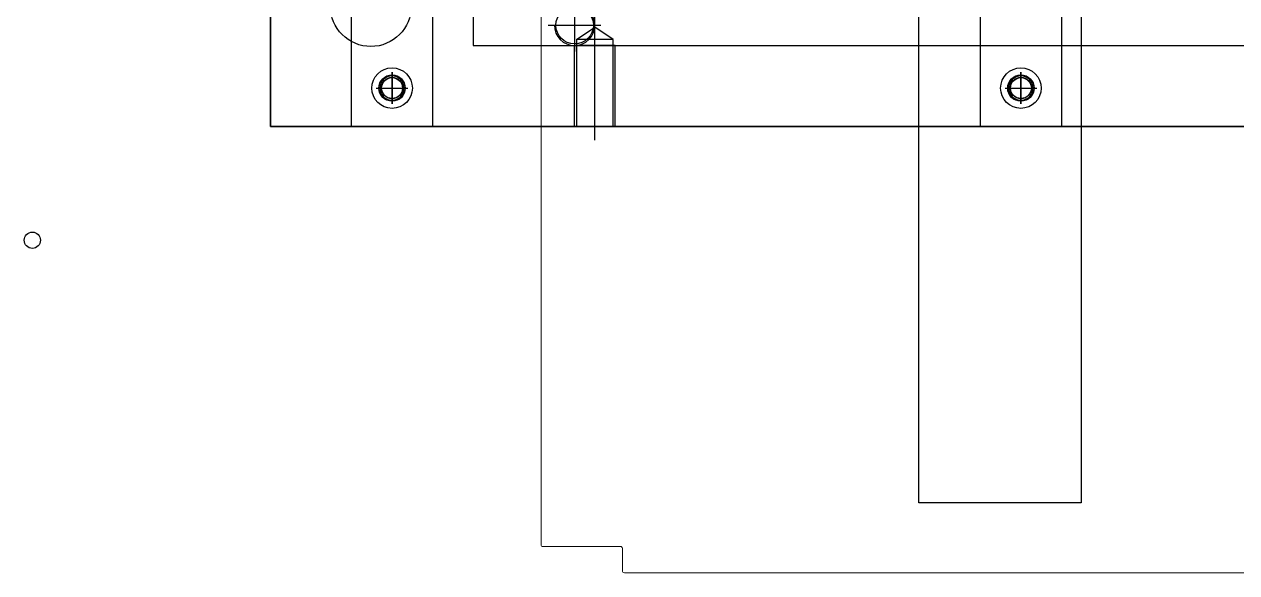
# Model space of a CAD drawing. Header units: millimetres. Extents: x 7017 to 8664, y 4331 to 5546.
# Drawn here: x 7017 to 7615, y 4759 to 5030 of the extents above; entities that cross this region are included whole.
import ezdxf

# ---------------------------------------------------------------- set-up
doc = ezdxf.new("R2010")
doc.units = ezdxf.units.MM
for name, pattern in [('CENTER', [0]), ('DASHED', [0]), ('HIDDEN', [0])]:
    doc.linetypes.add(name, pattern=pattern)
doc.layers.add('01', color=7, linetype='Continuous', lineweight=25)
for name, color, linetype in [('B1', 8, 'Continuous'), ('B1_O', 8, 'Continuous'), ('B2', 8, 'Continuous'), ('B2_O', 8, 'Continuous'), ('DIE_P', 2, 'Continuous'), ('LB', 9, 'Continuous'), ('LP', 8, 'Continuous'), ('LP_O', 3, 'Continuous'), ('MATER', 5, 'Continuous'), ('PH', 71, 'Continuous'), ('PRESS_D', 4, 'Continuous'), ('PS2_P', 2, 'Continuous'), ('UP', 12, 'Continuous')]:
    doc.layers.add(name, color=color, linetype=linetype)

msp = doc.modelspace()

# ---------------------------------------------------------------- linework, layer by layer
at = {"layer": '01'}
msp.add_lwpolyline([(7138.76, 5539.188), (8188.76, 5539.188), (8188.76, 4979.188), (7138.76, 4979.188)], close=True, dxfattribs=at)
at = {"layer": 'B1'}
msp.add_lwpolyline([(7138.76, 5539.188), (7138.76, 4979.188), (8188.76, 4979.188), (8188.76, 5539.188)], close=True, dxfattribs=at)
at = {"layer": 'B1_O', "color": 4, "linetype": 'CENTER'}
for p, q in [((7288.76, 5042.188), (7288.76, 5016.188)), ((7275.76, 5029.188), (7301.76, 5029.188))]:
    msp.add_line(p, q, dxfattribs=at)
at = {"layer": 'B1_O'}
msp.add_circle((7288.76, 5029.188), 9.25, dxfattribs=at)
at = {"layer": 'B1_O', "color": 40, "linetype": 'DASHED', "ltscale": 3}
for centre in [(7198.76, 4998.188), (7508.76, 4998.188)]:
    msp.add_circle(centre, 10, dxfattribs=at)
at = {"layer": 'B1_O', "color": 40}
for centre in [(7198.76, 4998.188), (7508.76, 4998.188)]:
    msp.add_circle(centre, 6.5, dxfattribs=at)
at = {"layer": 'B1_O'}
msp.add_arc((7288.76, 5029.188), 10, 180, 90, dxfattribs=at)
at = {"layer": 'B2', "color": 4, "linetype": 'CENTER'}
for p, q in [((7198.76, 4990.388), (7198.76, 5005.988)), ((7508.76, 4990.388), (7508.76, 5005.988)), ((7190.96, 4998.188), (7206.56, 4998.188)), ((7500.96, 4998.188), (7516.56, 4998.188))]:
    msp.add_line(p, q, dxfattribs=at)
at = {"layer": 'B2', "ltscale": 10}
for points in [[(7178.76, 5539.188), (7218.76, 5539.188), (7218.76, 4979.188), (7178.76, 4979.188)], [(7488.76, 5539.188), (7528.76, 5539.188), (7528.76, 4979.188), (7488.76, 4979.188)]]:
    msp.add_lwpolyline(points, close=True, dxfattribs=at)
at = {"layer": 'B2', "color": 4}
for centre in [(7198.76, 4998.188), (7508.76, 4998.188)]:
    msp.add_circle(centre, 5.25, dxfattribs=at)
for centre in [(7198.76, 4998.188), (7508.76, 4998.188)]:
    msp.add_arc(centre, 6, 270, 180, dxfattribs=at)
at = {"layer": 'B2_O', "color": 4, "linetype": 'CENTER'}
for p, q in [((7198.76, 5005.988), (7198.76, 4990.388)), ((7508.76, 5005.988), (7508.76, 4990.388)), ((7190.96, 4998.188), (7206.56, 4998.188)), ((7500.96, 4998.188), (7516.56, 4998.188))]:
    msp.add_line(p, q, dxfattribs=at)
at = {"layer": 'B2_O', "color": 40, "linetype": 'DASHED', "ltscale": 1.5}
for centre in [(7198.76, 4998.188), (7508.76, 4998.188)]:
    msp.add_circle(centre, 5.15, dxfattribs=at)
for centre in [(7198.76, 4998.188), (7508.76, 4998.188)]:
    msp.add_arc(centre, 6, 180, 90, dxfattribs=at)
at = {"layer": 'DIE_P'}
msp.add_circle((7188.306, 5038.7), 20, dxfattribs=at)
at = {"layer": 'LB'}
msp.add_lwpolyline([(7238.76, 5499.188), (7238.76, 5019.188), (8088.76, 5019.188), (8088.76, 5499.188)], close=True, dxfattribs=at)
at = {"layer": 'LP', "color": 4, "linetype": 'CENTER', "ltscale": 5}
msp.add_line((7298.76, 4972.521), (7298.76, 5034.925), dxfattribs=at)
at = {"layer": 'LP'}
msp.add_line((7289.76, 5022.188), (7298.76, 5028.259), dxfattribs=at)
at = {"layer": 'LP', "linetype": 'HIDDEN', "ltscale": 20}
for p, q in [((7307.76, 5022.188), (7298.76, 5028.259)), ((7289.76, 5022.188), (7289.76, 4979.188)), ((7307.76, 5022.188), (7289.76, 5022.188)), ((7307.76, 4979.188), (7307.76, 5022.188)), ((7288.76, 4979.188), (7288.76, 5019.188)), ((7308.76, 5019.188), (7288.76, 5019.188)), ((7308.76, 4979.188), (7308.76, 5019.188))]:
    msp.add_line(p, q, dxfattribs=at)
at = {"layer": 'LP'}
msp.add_lwpolyline([(7138.76, 5539.188), (7138.76, 4979.188), (8188.76, 4979.188), (8188.76, 5539.188)], close=True, dxfattribs=at)
at = {"layer": 'LP_O', "color": 40, "ltscale": 3}
for centre in [(7198.76, 4998.188), (7508.76, 4998.188)]:
    msp.add_circle(centre, 10, dxfattribs=at)
at = {"layer": 'LP_O', "color": 40}
for centre in [(7198.76, 4998.188), (7508.76, 4998.188)]:
    msp.add_circle(centre, 6.5, dxfattribs=at)
at = {"layer": 'MATER', "color": 155, "linetype": 'Continuous', "lineweight": 13}
for p, q in [((7272.26, 5045.82), (7272.26, 4772.6)), ((7311.281, 4772.1), (7272.76, 4772.1)), ((7312.281, 4760.1), (7312.281, 4771.1)), ((8014.281, 4759.1), (7313.281, 4759.1))]:
    msp.add_line(p, q, dxfattribs=at)
for centre, radius, start, end in [((7272.76, 4772.6), 0.5, 180, 270), ((7311.281, 4771.1), 1, 0, 90), ((7313.281, 4760.1), 1, 180, 270)]:
    msp.add_arc(centre, radius, start, end, dxfattribs=at)
at = {"layer": 'PH'}
msp.add_lwpolyline([(7238.76, 5499.188), (7238.76, 5019.188), (8088.76, 5019.188), (8088.76, 5499.188)], close=True, dxfattribs=at)
at = {"layer": 'PRESS_D'}
msp.add_circle((7021.449, 4923.122), 4, dxfattribs=at)
at = {"layer": 'PS2_P'}
msp.add_lwpolyline([(7466.51, 5073.588), (7530.51, 5073.588, -0.4142136), (7538.51, 5065.588), (7538.51, 4793.588), (7458.51, 4793.588), (7458.51, 5065.588, -0.4142136)], format="xyb", close=True, dxfattribs=at)
at = {"layer": 'UP', "color": 4, "linetype": 'CENTER', "ltscale": 5}
msp.add_line((7298.76, 4972.521), (7298.76, 5034.925), dxfattribs=at)
at = {"layer": 'UP'}
msp.add_line((7289.76, 5022.188), (7298.76, 5028.259), dxfattribs=at)
at = {"layer": 'UP', "linetype": 'HIDDEN', "ltscale": 20}
for p, q in [((7307.76, 5022.188), (7298.76, 5028.259)), ((7289.76, 5022.188), (7289.76, 4979.188)), ((7307.76, 5022.188), (7289.76, 5022.188)), ((7307.76, 4979.188), (7307.76, 5022.188)), ((7288.76, 4979.188), (7288.76, 5019.188)), ((7308.76, 5019.188), (7288.76, 5019.188)), ((7308.76, 4979.188), (7308.76, 5019.188))]:
    msp.add_line(p, q, dxfattribs=at)
at = {"layer": 'UP'}
msp.add_lwpolyline([(7138.76, 5539.188), (7138.76, 4979.188), (8188.76, 4979.188), (8188.76, 5539.188)], close=True, dxfattribs=at)

doc.saveas('drawing.dxf')
